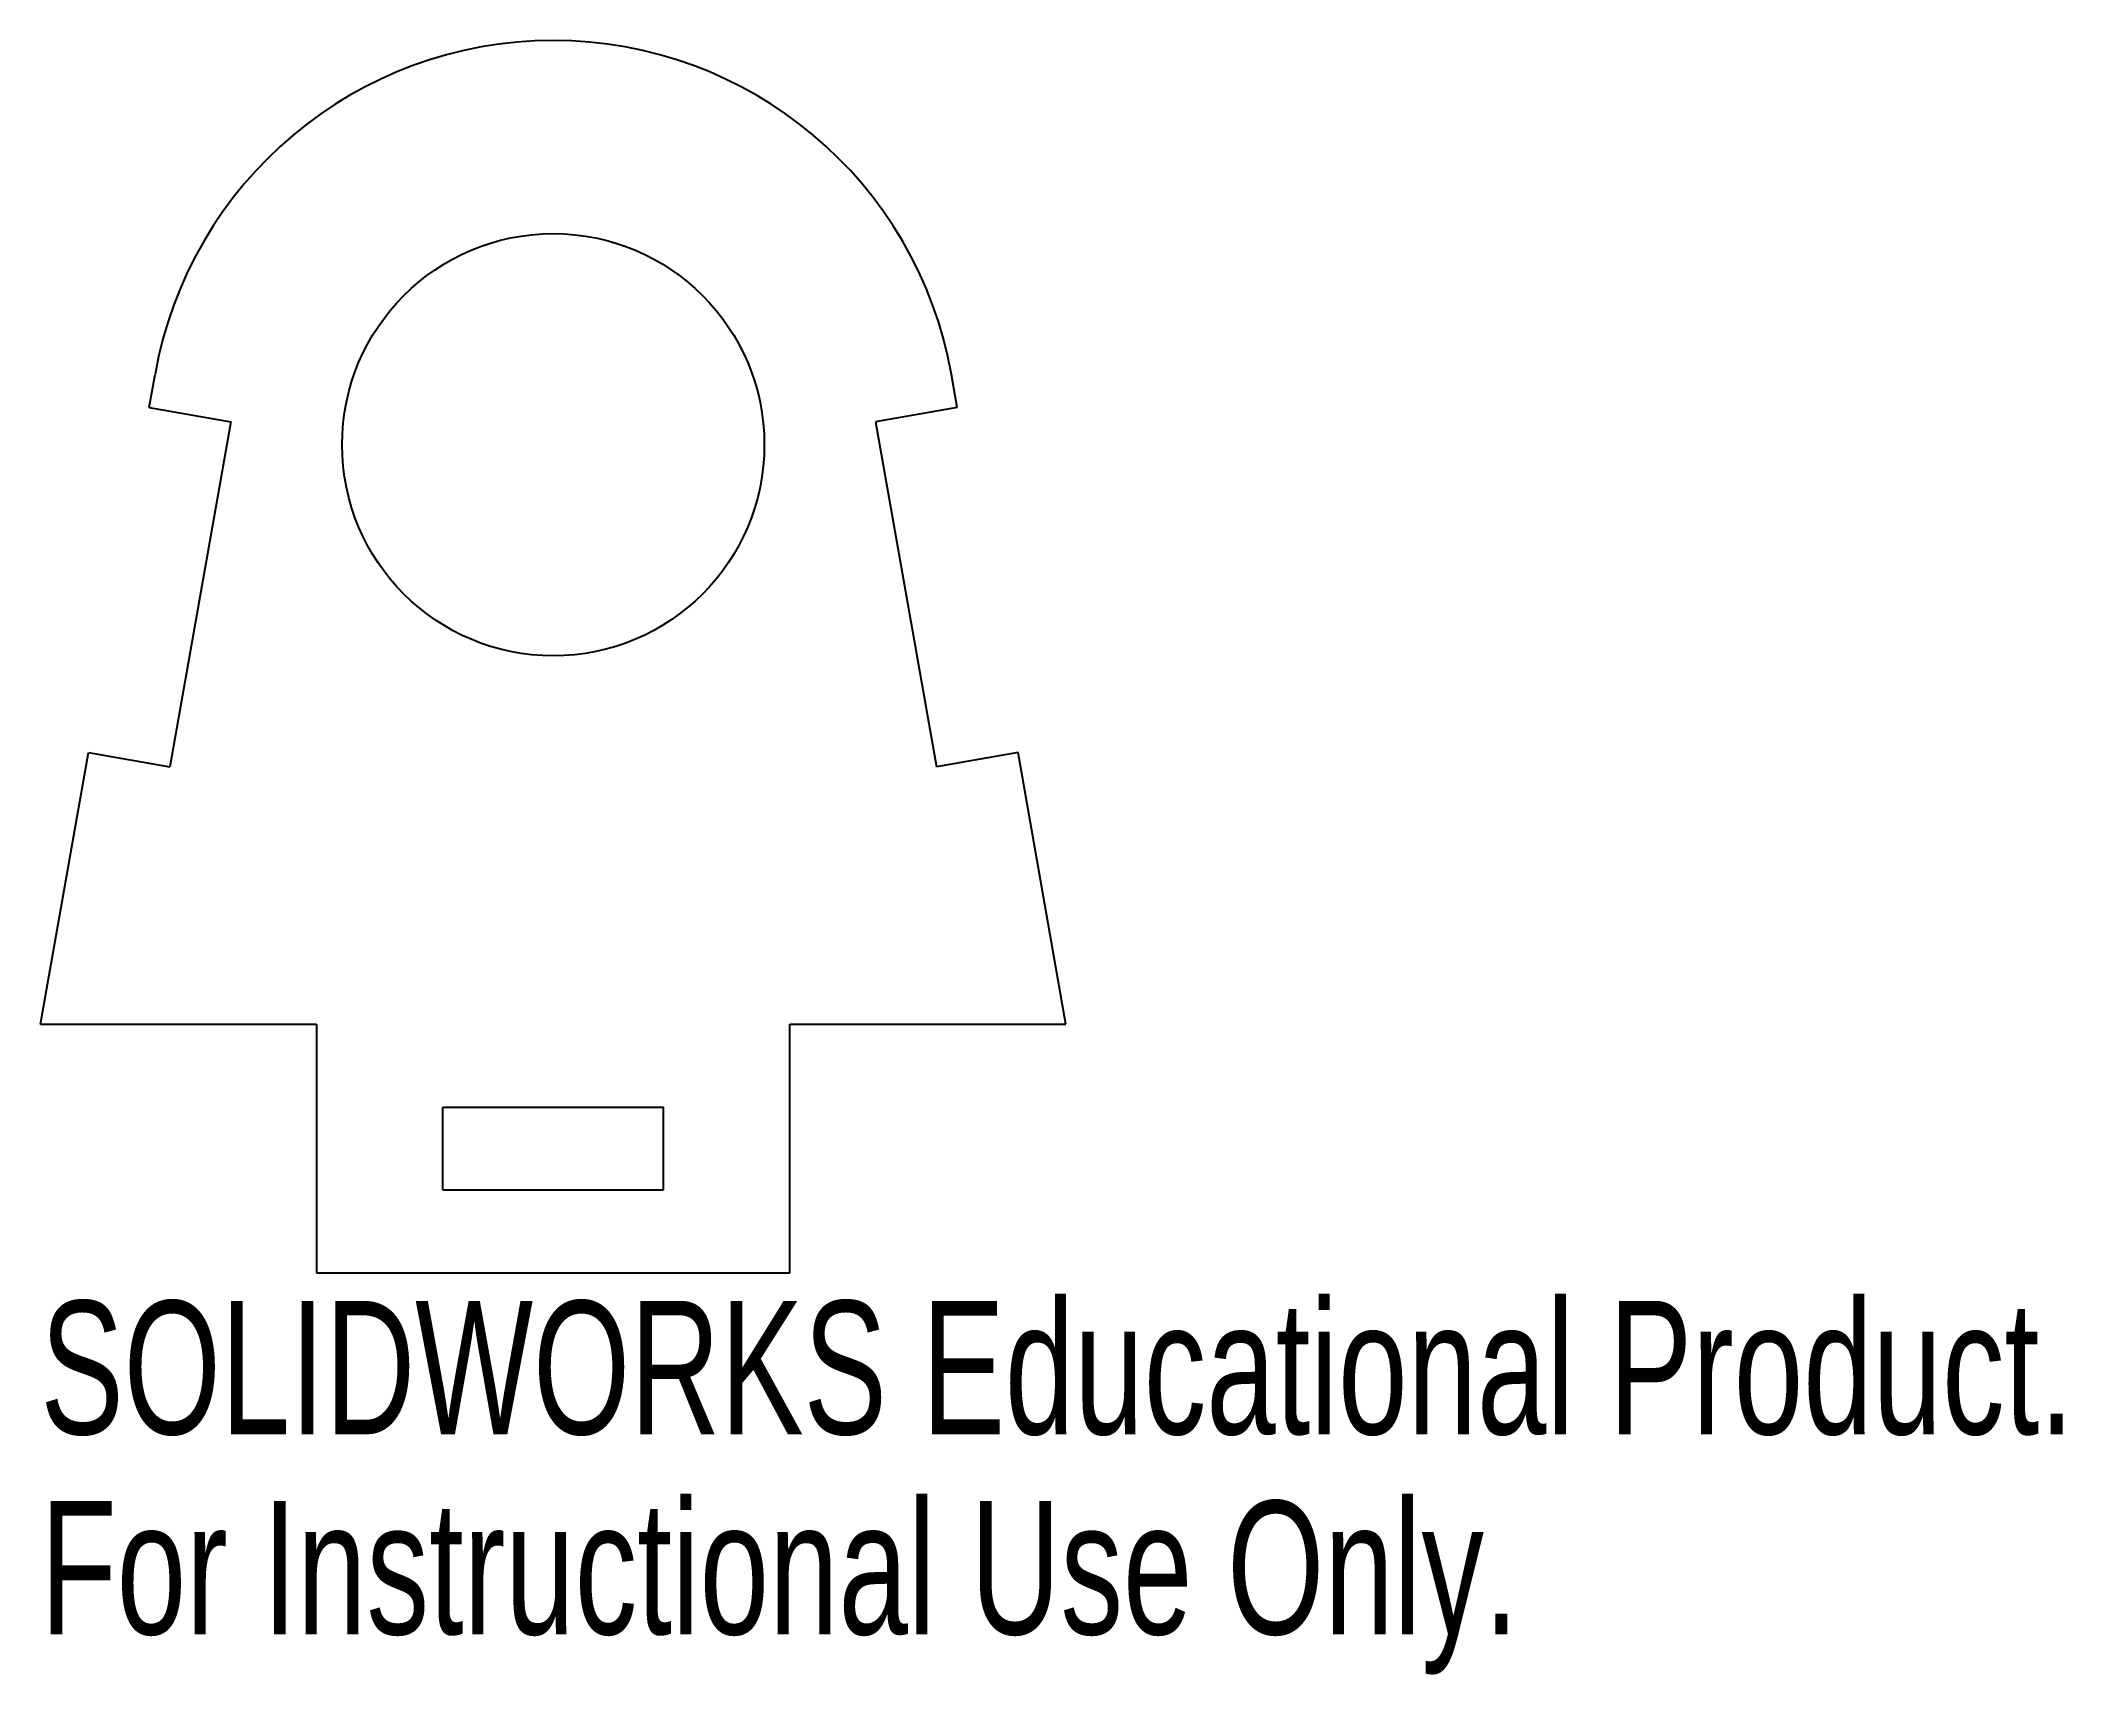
# Model space of a CAD drawing. Header units: millimetres. Extents: x -18.6 to 54.7, y -23.6 to 35.6.
import ezdxf

# ---------------------------------------------------------------- set-up
doc = ezdxf.new("R2010")
doc.units = ezdxf.units.MM
doc.styles.add('SLDTEXTSTYLE0', font='TXT', dxfattribs={"width": 0.7})

msp = doc.modelspace()

# ---------------------------------------------------------------- linework, layer by layer
at = {"color": 7, "linetype": 'Continuous', "lineweight": 25}
for p, q in [((-14.637, 22.355), (-14.427, 23.544)), ((14.637, 22.355), (14.427, 23.544)), ((-14.637, 22.355), (-11.683, 21.834)), ((14.637, 22.355), (11.683, 21.834)), ((-11.683, 21.834), (-13.888, 9.327)), ((11.683, 21.834), (13.888, 9.327)), ((-18.579, 0), (-16.842, 9.848)), ((-16.842, 9.848), (-13.888, 9.327)), ((16.842, 9.848), (13.888, 9.327)), ((18.579, 0), (16.842, 9.848)), ((-18.579, 0), (-8.579, 0)), ((-8.579, 0), (-8.579, -9)), ((8.579, -9), (8.579, 0)), ((8.579, 0), (18.579, 0)), ((-4, -6), (-4, -3)), ((-4, -3), (4, -3)), ((4, -6), (4, -3)), ((-4, -6), (4, -6)), ((-8.579, -9), (8.579, -9))]:
    msp.add_line(p, q, dxfattribs=at)
msp.add_circle((0, 21), 7.65, dxfattribs=at)
msp.add_arc((0, 21), 14.65, 10, 170, dxfattribs=at)

# ---------------------------------------------------------------- texts
at = {"color": 7, "linetype": 'Continuous', "char_height": 4.83362, "attachment_point": 1, "style": 'SLDTEXTSTYLE0'}
for s, insert in [('SOLIDWORKS Educational Product.', (-18.579, -10.02)), ('For Instructional Use Only.', (-18.579, -17.27))]:
    msp.add_mtext(s, dxfattribs=dict(at, insert=insert))

doc.saveas('drawing.dxf')
